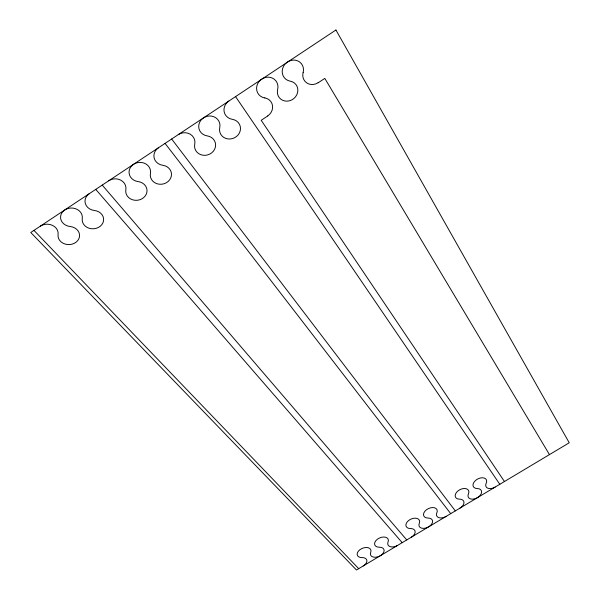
<?xml version="1.0" encoding="UTF-8"?>
<svg xmlns="http://www.w3.org/2000/svg" width="600" height="600" viewBox="0 0 600 600"><rect width="100%" height="100%" fill="white"/><g stroke="black" fill="none" stroke-linecap="round" stroke-linejoin="round"><path stroke-width="0.9" d="M267.78 115.965L261.202 120.292L504.457 481.515M318.15 82.785L324.81 78.398L549.457 454.605M33.96 230.385L358.718 568.658M95.745 189.382L402.195 542.655M102.225 185.085L406.748 539.94M165.06 143.392L450.72 513.645M171.645 139.02L455.325 510.893M235.553 96.608L499.808 484.298M264.803 97.89A10.65 9.817 -32.2 0 1 272.505 105.525A10.65 9.817 -32.2 0 1 267.735 115.905M264.788 97.965A10.973 10.2 -36.6 0 1 256.875 85.867A10.973 10.2 -36.6 0 1 269.835 77.302A10.973 10.2 -36.6 0 1 277.657 89.453A10.598 9.728 -38.9 0 0 285.075 101.025A10.598 9.728 -38.9 0 0 297.54 92.782A10.598 9.728 -38.9 0 0 290.205 81.157A11.062 10.207 -43.6 0 1 282.532 68.858A11.062 10.207 -43.6 0 1 295.575 60.233A11.062 10.207 -43.6 0 1 303.157 72.593M318.112 82.725A10.822 9.84 -44.7 0 1 306.772 82.927A10.822 9.84 -44.7 0 1 303.082 72.585M89.273 193.68A10.853 9.413 -1.1 0 0 85.343 203.603A10.853 9.413 -1.1 0 0 94.403 210.487A10.74 9.195 -1.9 0 1 103.545 220.763A10.74 9.195 -1.9 0 1 91.485 228.735A10.74 9.195 -1.9 0 1 82.26 218.513A10.897 9.293 0.4 0 0 72.81 208.08A10.897 9.293 0.4 0 0 60.63 216.135A10.897 9.293 0.4 0 0 70.148 226.515A10.793 9.075 -0.5 0 1 79.5 236.61A10.793 9.075 -0.5 0 1 67.508 244.538A10.793 9.075 -0.5 0 1 58.08 234.495A10.95 9.165 1.6 0 0 52.5 225.375A10.95 9.165 1.6 0 0 40.343 226.147M397.658 545.377A7.238 4.53 -23.9 0 1 390.097 546.607A7.238 4.53 -23.9 0 1 388.065 542.01A7.283 4.583 -23.4 0 0 383.625 537.007A7.283 4.583 -23.4 0 0 374.895 542.235A7.283 4.583 -23.4 0 0 379.373 547.215A7.223 4.515 -23.2 0 1 383.805 552.09A7.223 4.515 -23.2 0 1 375.173 557.265A7.223 4.515 -23.2 0 1 370.702 552.405A7.268 4.56 -22.7 0 0 366.15 547.485A7.268 4.56 -22.7 0 0 357.457 552.69A7.268 4.56 -22.7 0 0 362.048 557.595A7.215 4.492 -22.4 0 1 366.862 560.505A7.215 4.492 -22.4 0 1 363.218 565.965M158.475 147.757A10.74 9.75 -8.8 0 0 154.148 158.002A10.74 9.75 -8.8 0 0 162.773 165.285A10.635 9.525 -8.9 0 1 171.337 176.078A10.635 9.525 -8.9 0 1 159.067 184.192A10.635 9.525 -8.9 0 1 150.428 173.445A10.777 9.637 -5.3 0 0 141.578 162.48A10.777 9.637 -5.3 0 0 129.188 170.67A10.777 9.637 -5.3 0 0 138.12 181.583A10.665 9.413 -5.7 0 1 146.895 192.195A10.665 9.413 -5.7 0 1 134.7 200.25A10.665 9.413 -5.7 0 1 125.843 189.697A10.815 9.51 -2.6 0 0 120.75 180.142A10.815 9.51 -2.6 0 0 108.712 180.78M446.13 516.39A7.275 4.59 -26.1 0 1 438.638 517.56A7.275 4.59 -26.1 0 1 436.853 512.783A7.312 4.643 -25.7 0 0 432.72 507.555A7.312 4.643 -25.7 0 0 423.885 512.842A7.312 4.643 -25.7 0 0 428.062 518.048A7.26 4.567 -25.3 0 1 432.195 523.155A7.26 4.567 -25.3 0 1 423.457 528.382A7.26 4.567 -25.3 0 1 419.287 523.305A7.298 4.62 -24.9 0 0 415.043 518.153A7.298 4.62 -24.9 0 0 406.252 523.425A7.298 4.62 -24.9 0 0 410.535 528.548A7.245 4.553 -24.5 0 1 415.132 531.623A7.245 4.553 -24.5 0 1 411.3 537.217M228.862 101.047A10.74 10.005 -26.3 0 0 224.123 111.63A10.74 10.005 -26.3 0 0 232.298 119.317A10.62 9.78 -23.3 0 1 240.255 130.657A10.62 9.78 -23.3 0 1 227.782 138.9A10.62 9.78 -23.3 0 1 219.743 127.62A10.717 9.93 -18.7 0 0 211.515 116.1A10.717 9.93 -18.7 0 0 198.915 124.433A10.717 9.93 -18.7 0 0 207.225 135.892A10.613 9.697 -17 0 1 215.4 147.038A10.613 9.697 -17 0 1 203.002 155.235A10.613 9.697 -17 0 1 194.745 144.142A10.725 9.84 -12.6 0 0 190.148 134.153A10.725 9.84 -12.6 0 0 178.252 134.632M495.158 487.072A7.327 4.635 -28.4 0 1 487.74 488.183A7.327 4.635 -28.4 0 1 486.202 483.217A7.373 4.688 -28 0 0 482.385 477.757A7.373 4.688 -28 0 0 473.452 483.105A7.373 4.688 -28 0 0 477.315 488.55A7.305 4.62 -27.6 0 1 481.14 493.875A7.305 4.62 -27.6 0 1 472.305 499.17A7.305 4.62 -27.6 0 1 468.435 493.86A7.35 4.673 -27.2 0 0 464.505 488.482A7.35 4.673 -27.2 0 0 455.61 493.815A7.35 4.673 -27.2 0 0 459.585 499.17A7.29 4.598 -26.8 0 1 463.965 502.41A7.29 4.598 -26.8 0 1 459.93 508.14M335.933 30L30.773 232.5L356.468 570L569.227 442.785L335.933 30"/></g></svg>
